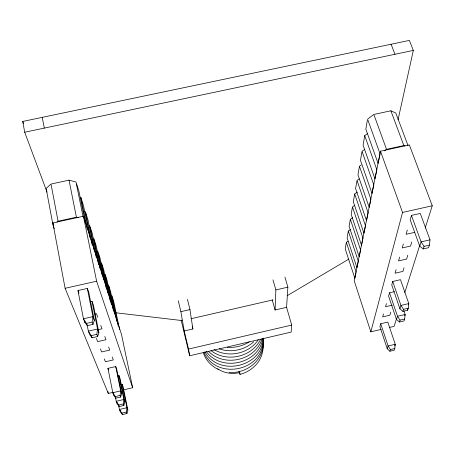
<?xml version="1.0" encoding="UTF-8"?>
<svg xmlns="http://www.w3.org/2000/svg" width="455" height="455" viewBox="0 0 455 455"><rect width="100%" height="100%" fill="white"/><g stroke="black" fill="none" stroke-linecap="round" stroke-linejoin="round"><path stroke-width="0.68" d="M263.308 338.162C263.786 346.761 263.087 355.935 257.536 362.953C253.162 368.578 246.934 372.56 240.064 374.38L239 371.49M407.629 310.236L408.306 308.217L408.795 303.582L400.48 279.677L392.716 281.469L391.738 284.927L399.894 308.729L402.863 311.351L407.629 310.236L407.652 308.905M284.938 277.14L287.873 287.162L286.576 307.352L275.087 310.003L275.872 289.909L272.989 279.865M286.576 307.352L291.712 325.075L291.16 332.104L189.672 355.764L181.118 319.933M394.792 348.524L395.241 344.287L387.808 322.089L380.727 323.75L379.914 326.616L387.216 348.729L389.889 351.226L394.235 350.196L394.792 348.524L390.43 349.554L389.889 351.226M429.418 245.131L430.015 239.836L420.278 213.435L411.451 215.425L410.183 219.901L419.715 246.183L423.218 248.925L428.553 247.708L429.418 245.131L424.054 246.354L423.218 248.925M394.331 291.678L389.503 292.792L388.57 296.086L396.498 319.444L399.427 322.009L404.006 320.934L404.643 319.046L405.16 314.49L404.006 311.14M118.63 405.337L119.466 409.472L120.41 411.849L122.395 414.585L126.951 413.504L126.405 412.059L126.962 407.697L122.168 384.31L120.82 384.629M120.683 397.022L120.08 395.435L120.672 390.868L115.718 366.554L107.937 368.362L112.806 392.716L113.847 395.327L115.911 398.142L120.683 397.022L121.65 393.495L116.725 369.323L115.718 366.554M87.132 324.91L88.338 331.126L89.754 334.692L92.081 337.775L97.671 336.49L96.847 334.323L97.546 329.016L92.064 301.443L90.118 301.887M115.257 396.515L116.213 401.287L117.202 403.784L119.261 406.537L123.851 405.45L123.282 403.966L123.891 399.479L119.017 375.637L117.635 375.961M93.008 324.364L92.149 322.106L92.911 316.617L87.337 288.424L77.976 290.535L83.436 318.779L84.931 322.555L87.349 325.655L93.008 324.364L94.333 320.411L88.782 292.406L87.337 288.424M348.018 241.23L346.357 242.316L345.231 248.862L354.843 278.329L355.969 272.767M348.302 231.026L347.125 237.857L356.976 267.813L358.301 261.278L348.302 231.026L350.566 229.525M352.648 217.678L350.333 219.23L349.104 226.368L359.2 256.825M352.335 207.571L351.169 214.362L361.532 245.33L362.982 238.181L352.454 206.894L354.593 205.438M354.678 193.978L353.33 201.798L363.972 233.301L365.49 225.805L354.678 193.978L357.42 192.09M356.891 181.124L355.594 188.637L366.525 220.692L368.123 212.826L357.004 180.442L359.257 178.872M359.336 166.9L357.971 174.845L369.21 207.457M361.896 152.015L360.462 160.359L372.031 193.557L373.788 184.872L362.015 151.322L364.717 149.388M364.717 135.624L363.079 145.139L374.994 178.934L376.848 169.789L364.717 135.624L367.492 133.611M367.333 120.438L365.837 129.118L378.116 163.533L380.073 153.892L367.56 119.102M263.297 339.453C261.051 367.589 218.315 376.552 204.904 351.834M263.252 342.626C260.59 371.934 216.233 379.561 204.045 352.75M263.212 345.76C261.579 362.083 245.108 373.936 229.161 372.344M262.956 338.133C259.208 363.949 221.147 372.469 206.195 351.379M425.175 228.131L432.25 205.774L409.352 144.889L380.482 151.208L354.229 280.86L370.819 331.832L381.085 329.426M359.342 256.142L360.587 249.994L350.333 219.23M369.352 206.769L370.888 199.199L359.45 166.24L361.185 165.011M398.079 119.671L413.322 50.408L409.358 40.415L22.75 121.445L24.706 132.234L47.024 192.107M126.951 413.504L127.855 410.091L123.083 386.835L122.168 384.31M370.819 331.832L402.544 212.451L380.482 151.208M123.851 405.45L124.824 401.987L119.978 378.281L119.017 375.637M383.519 313.899L382.666 316.902L389.861 315.218L390.76 312.21M386.443 303.593L385.55 306.733L392.238 305.174M396.089 269.582L395.059 273.21L402.959 271.396L404.046 267.756M399.638 257.081L398.552 260.897L406.651 259.043L407.794 255.215M403.369 243.925L402.226 247.947L410.529 246.053L411.735 242.02M407.299 230.059L406.099 234.297L414.619 232.368M97.671 336.49L98.889 332.599L93.434 305.214L92.064 301.443M396.453 318.915L394.093 326.372L389.304 327.492M404.813 292.497L419.817 245.069M387.216 348.729L388.092 345.976L380.727 323.75M396.498 319.444L397.499 316.282L389.503 292.792M399.894 308.729L400.946 305.407L392.716 281.469M419.715 246.183L421.08 241.872L411.451 215.425M399.427 322.009L400.042 320.121L397.499 316.282L405.16 314.49L404.74 315.759M402.863 311.351L403.517 309.337L400.946 305.407L408.795 303.582L408.351 304.913M394.69 345.942L395.059 344.839M262.103 338.691C255.534 360.394 224.673 367.498 208.771 351.652M258.252 339.851C248.885 353.762 228.325 358.159 213.987 349.554M260.402 339.726C251.632 357.26 226.249 362.806 210.983 350.543M57.068 222.091L58.064 221.227L76.412 217.211L78.34 217.666M253.788 341.762C244.659 350.031 230.947 353.046 219.304 348.837M368.135 118.681L373.839 114.461L386.522 149.342L384.373 150.861M287.094 295.756L348.797 259.117M249.283 341.864C242.754 345.965 234.996 347.882 227.307 347.364M239.228 372.588L238.363 372.878A25.907 24.138 -3.7 0 1 217.604 368.743M124.824 401.987L123.891 399.479L116.213 401.287L118.675 405.052L123.282 403.966M395.241 344.287L388.092 345.976L390.43 349.554M127.855 410.091L126.962 407.697L119.466 409.472L121.826 413.14L126.405 412.059M400.042 320.121L404.643 319.046M123.857 389.804L132.661 387.74L121.479 334.368L83.441 216.233L52.871 222.922L65.111 288.299L108.284 393.461L113.022 392.352M121.65 393.495L120.672 390.868L112.806 392.716L115.286 396.561L120.08 395.435M189.672 355.764L188.535 349.065L291.712 325.075M403.517 309.337L408.306 308.217M188.535 349.065L184.218 330.978L192.886 328.982L189.951 309.593L187.46 299.379M98.064 329.716L102.005 328.811L100.777 325.433M184.218 330.978L180.885 311.669L189.951 309.593M275.872 289.909L287.873 287.162M98.889 332.599L97.546 329.016L88.338 331.126L91.228 335.614L96.847 334.323M191.003 318.739L272.994 299.885M95.18 314.069L96.54 313.762L97.836 317.328M430.015 239.836L421.08 241.872L424.054 246.354M94.333 320.411L92.911 316.617L83.436 318.779L86.461 323.403L92.149 322.106M65.111 288.299L96.625 281.213L132.661 387.74M402.544 212.451L432.25 205.774M386.522 149.342L403.841 145.554L405.075 146.066M51.694 183.888L69.023 180.152L76.013 182.017L83.06 216.796M374.522 114.319L390.868 110.793L395.799 113.005L408.033 145.606M24.706 132.234L413.322 50.408M116.133 312.818L182 320.565M84.095 211.45L85.409 211.774L92.223 245.131M218.838 369.722C211.62 366.394 205.501 360.229 203.283 352.483M86.461 323.403L87.349 325.655M118.675 405.052L119.261 406.537M91.228 335.614L92.081 337.775M115.286 396.561L115.911 398.142M121.826 413.14L122.395 414.585M391.084 44.243L394.957 54.27M54.287 228.666L53.081 225.543L46.143 188.461L51 184.036L58.064 221.227M77.976 290.535L78.994 293.179M96.415 338.429L97.643 341.625L105.964 339.714L104.798 336.501M100.447 348.905L101.619 351.948L109.729 350.071L108.62 347.017M104.286 358.87L105.395 361.765L113.312 359.933L112.254 357.021M107.937 368.362L108.574 370.017M52.871 222.922L53.377 224.247M390.868 110.793L403.841 145.554M22.75 121.445L23.489 123.447M346.357 242.316L356.111 272.073M76.639 184.002L78.937 191.276L85.5 223.587M81.047 197.965L83.606 206.069L90.056 237.669M85.614 212.411L88.043 220.106L94.515 251.712M90.374 227.506L92.251 233.449L98.61 264.389M94.276 239.859L96.261 246.144L102.364 275.753M98.428 253.008L100.083 258.235L106.356 288.595M102.147 264.787L103.723 269.769L110.036 300.22M105.338 274.894L107.198 280.786L113.267 309.952M108.944 286.303L110.525 291.314L116.781 321.332M112.231 296.728L113.704 301.386L119.58 329.488M272.226 299.925L275.087 310.003M192.22 326.246L192.886 328.982M178.275 300.755L180.885 311.669M111.816 295.397L118.175 325.871M108.546 285.052L114.575 314.013M105.133 274.24L111.407 304.469M101.556 262.916L107.801 293.054M97.814 251.052L103.734 279.757M239.529 371.798L240.064 374.38M93.878 238.602L100.043 268.541M89.749 225.526L96.312 257.513M80.836 197.288L87.343 229.263M83.441 216.233L96.625 281.213M120.131 410.484L120.41 411.849M116.929 402.425L117.202 403.784M113.431 393.257L113.847 395.327M69.023 180.152L76.412 217.211M107.869 391.374L108.284 393.461M84.67 321.19L84.931 322.555M42.235 117.362L44.3 128.105"/></g></svg>
